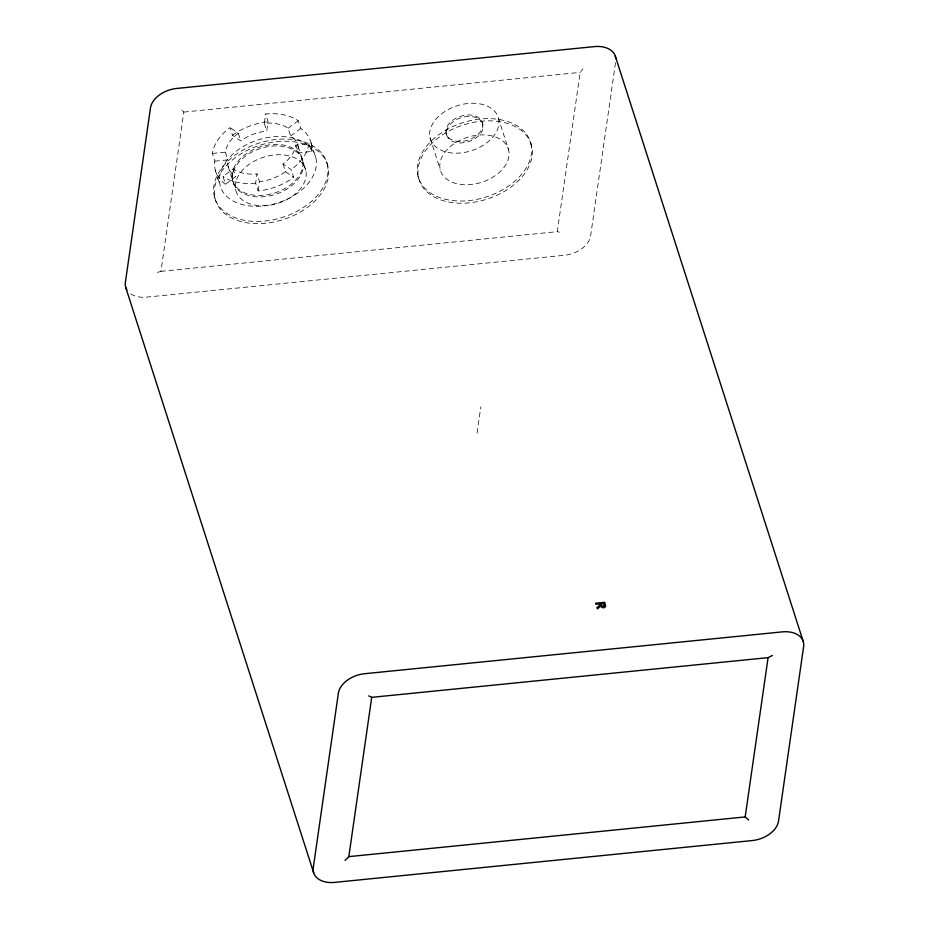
<?xml version="1.0" encoding="UTF-8"?>
<svg xmlns="http://www.w3.org/2000/svg" width="929" height="929" viewBox="0 0 929 929"><rect width="100%" height="100%" fill="white"/><g stroke="black" fill="none" stroke-linecap="round" stroke-linejoin="round"><path stroke-width="0.7" stroke-dasharray="4.64 3.48" d="M157.442 272.452L160.914 271.361L183.826 112.072L180.934 109.169M311.343 151.497A49.818 33.003 -17.8 0 0 300.729 128.457L298.255 120.735A49.818 33.003 -17.8 0 0 265.601 114.023L264.266 123.336A36.405 24.119 -17.8 0 1 288.129 128.248L290.603 135.959A36.405 24.119 -17.8 0 1 298.36 152.797L311.343 151.497L308.869 143.786L295.887 145.087A36.405 24.119 -17.8 0 1 282.985 163.992L291.218 169.659L293.692 177.369A49.818 33.003 -17.8 0 1 258.134 190.921L255.649 183.199L256.996 173.897A36.405 24.119 -17.8 0 1 233.133 168.985L223.006 176.487L225.48 184.209L235.606 176.707L233.133 168.985M258.134 190.921L259.47 181.608L256.996 173.897M225.48 184.209A49.818 33.003 -17.8 0 1 214.866 161.17L212.393 153.448A49.818 33.003 -17.8 0 1 230.044 127.575L232.517 135.297L240.75 140.953A36.405 24.119 -17.8 0 1 266.739 131.059L268.086 121.745L265.601 114.023M477.053 433.053L480.816 406.844M160.914 271.361L557.272 231.658L580.184 72.369L582.889 68.909M615.521 62.742L590.612 235.827A24.607 16.304 -17.8 0 1 564.333 255.289L146.736 297.117A24.607 16.304 -17.8 0 1 130.606 293.808M288.129 128.248L298.255 120.735M290.603 135.959L300.729 128.457M183.826 112.072L580.184 72.369M212.393 153.448L225.375 152.147A36.405 24.119 -17.8 0 1 238.277 133.242L230.044 127.575M214.866 161.17L227.86 159.869A36.405 24.119 -17.8 0 0 235.606 176.707M557.272 231.658L559.397 232.192M282.985 163.992L285.458 171.714L293.692 177.369M530.935 143.763A58.771 38.948 -17.8 0 1 454.049 200.722A58.771 38.948 -17.8 0 1 438.36 135.007A58.771 38.948 -17.8 0 1 530.935 143.763L531.643 145.969A58.771 38.948 -17.8 0 1 454.757 202.928A58.771 38.948 -17.8 0 1 439.069 137.213A58.771 38.948 -17.8 0 1 531.643 145.969M498.525 118.482A35.616 23.597 -17.8 0 1 451.935 152.995A35.616 23.597 -17.8 0 1 442.436 113.175A35.616 23.597 -17.8 0 1 498.525 118.482L508.674 150.092A35.616 23.597 -17.8 0 1 462.085 184.604A35.616 23.597 -17.8 0 1 452.586 144.785A35.616 23.597 -17.8 0 1 508.674 150.092M482.441 123.058A18.882 12.507 -17.8 0 1 457.742 141.347A18.882 12.507 -17.8 0 1 452.702 120.236A18.882 12.507 -17.8 0 1 482.441 123.058L482.917 124.521A18.882 12.507 -17.8 0 1 458.218 142.822A18.882 12.507 -17.8 0 1 453.178 121.711A18.882 12.507 -17.8 0 1 482.917 124.521M446.152 133.37L446.628 134.844M430.069 137.945L440.218 169.566M417.957 175.895L418.665 178.101M327.263 164.166A58.771 38.948 -17.8 0 1 250.377 221.125A58.771 38.948 -17.8 0 1 234.689 155.41A58.771 38.948 -17.8 0 1 327.263 164.166L327.972 166.372A58.771 38.948 -17.8 0 1 251.085 223.332A58.771 38.948 -17.8 0 1 235.397 157.616A58.771 38.948 -17.8 0 1 327.972 166.372M310.983 142.718L315.825 157.791A49.818 33.003 -17.8 0 1 250.656 206.064A49.818 33.003 -17.8 0 1 237.359 150.37A49.818 33.003 -17.8 0 1 315.825 157.791M298.104 146.376L302.471 159.985A36.405 24.119 -17.8 0 1 254.836 195.264A36.405 24.119 -17.8 0 1 245.117 154.562A36.405 24.119 -17.8 0 1 302.471 159.985M302.935 161.449A36.405 24.119 -17.8 0 1 255.312 196.739A36.405 24.119 -17.8 0 1 245.593 156.026A36.405 24.119 -17.8 0 1 302.935 161.449L305.769 170.274A36.405 24.119 -17.8 0 1 258.146 205.564A36.405 24.119 -17.8 0 1 248.426 164.851A36.405 24.119 -17.8 0 1 305.769 170.274M295.887 145.087L298.36 152.797M264.266 123.336L266.739 131.059M238.277 133.242L240.75 140.953M225.375 152.147L227.86 159.869M228.116 166.291L232.482 179.889M232.958 181.364L235.792 190.178M215.226 169.949L220.068 185.022M214.297 196.298L215.005 198.504M285.458 171.714A36.405 24.119 -17.8 0 1 259.47 181.608M232.517 135.297A49.818 33.003 -17.8 0 1 268.086 121.745M308.869 143.786A49.818 33.003 -17.8 0 1 291.218 169.659M255.649 183.199A49.818 33.003 -17.8 0 1 223.006 176.487"/><path stroke-width="1.39" d="M345.054 860.428L348.816 856.631L371.728 697.342L368.72 695.902M748.716 819.993L745.174 816.928L768.086 657.639L772.382 655.468M371.728 697.342L768.086 657.639M348.816 856.631L745.174 816.928M615.312 56.146L803.225 641.416M125.775 287.584L313.688 872.854M615.811 58.666A24.607 16.304 -17.8 0 0 594.351 46.613L176.765 88.441A24.607 16.304 -17.8 0 0 150.475 107.915L125.369 282.428A24.607 16.304 -17.8 0 0 126.855 289.918M338.388 693.173L313.282 867.686A24.607 16.304 -17.8 0 0 334.649 882.387L752.235 840.559A24.607 16.304 -17.8 0 0 778.525 821.085L803.631 646.572A24.607 16.304 -17.8 0 0 782.264 631.883L364.667 673.711A24.607 16.304 -17.8 0 0 338.388 693.173M600.076 605.058L596.964 607.52L597.382 608.843L600.691 606.056L601.969 607.369A2.497 1.777 8.2 0 0 604.535 607.566L605.708 606.335L604.674 602.306L595.582 603.211L595.919 604.291L599.786 603.908L600.076 605.058M604.373 605.836L602.259 606.335L601.04 603.78L603.792 603.502L604.373 605.836"/></g></svg>
